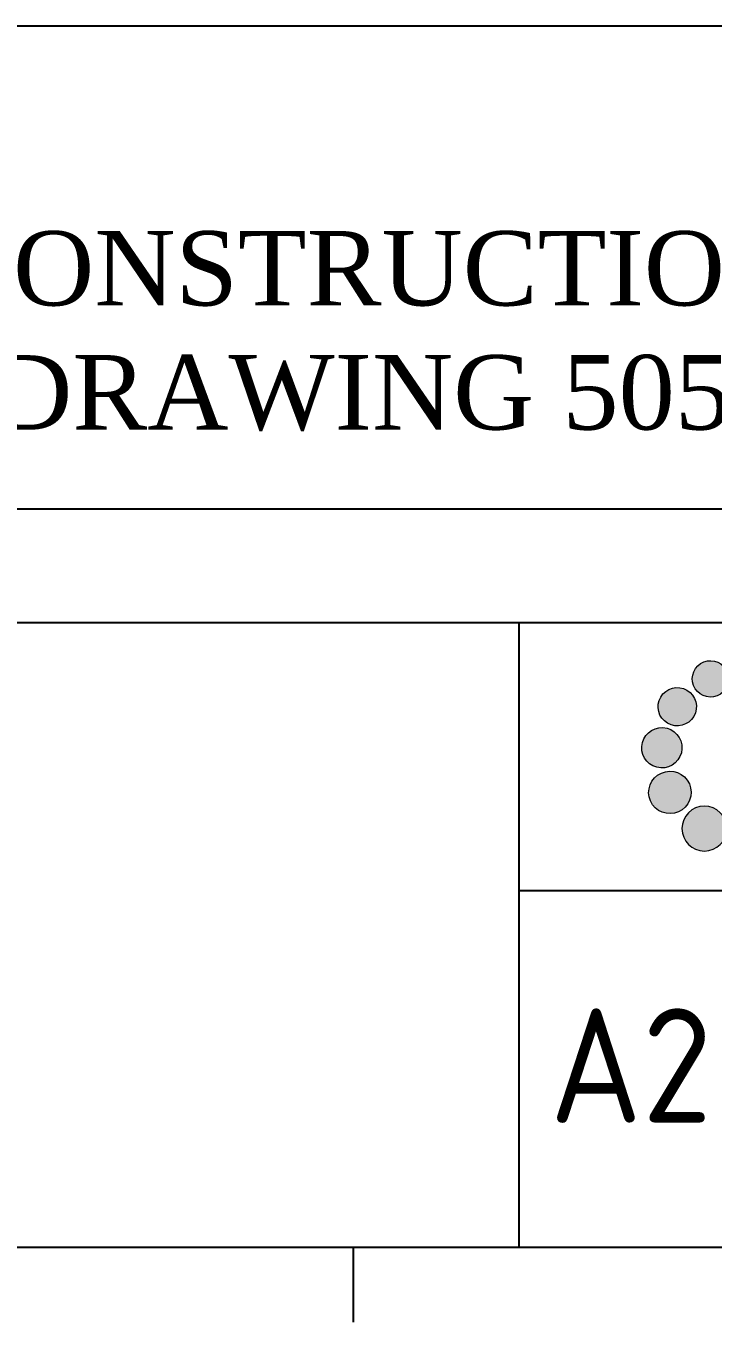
# Paper-space layout 'A2 - Rail Crossing Detail' of a CAD drawing. Header units: metres, sheet in millimetres. Extents: x -21 to 565, y 0 to 412.
# Drawn here: x 457.2 to 503.4, y 0 to 87.1 of the extents above; entities that cross this region are included whole.
import ezdxf
from ezdxf.enums import TextEntityAlignment as Align

# ---------------------------------------------------------------- set-up
doc = ezdxf.new("R2010")
doc.units = ezdxf.units.M
doc.layers.get('0').update_dxf_attribs({"color": 6})
doc.layers.add('Notes', color=7, linetype='Continuous')
doc.layers.add('SupportsUG_SP_EXT', color=7, linetype='Continuous')
doc.styles.add('iecISOCP', font='isocp.shx')
doc.styles.add('iecNAME', font='times.ttf')
doc.styles.get("Standard").update_dxf_attribs({"font": 'arial.ttf'})

# ---------------------------------------------------------------- blocks, each defined once
blk = doc.blocks.new('EE_LOGO')
h = blk.add_hatch(color=7)
edge = h.paths.add_edge_path()
edge.add_spline(control_points=[(-21.117, 5.874), (-21.481, 6.442), (-22.24, 6.607), (-22.806, 6.242), (-23.374, 5.876), (-23.536, 5.12), (-23.174, 4.55), (-22.805, 3.983), (-22.05, 3.82), (-21.483, 4.186), (-20.915, 4.55), (-20.748, 5.308), (-21.117, 5.874)], knot_values=[0, 0, 0, 0, 1, 1, 1, 2, 2, 2, 3, 3, 3, 4, 4, 4, 4], degree=3, periodic=0)
h = blk.add_hatch(color=7)
edge = h.paths.add_edge_path()
edge.add_spline(control_points=[(-23.731, 4.455), (-24.343, 4.811), (-25.134, 4.605), (-25.491, 3.991), (-25.848, 3.376), (-25.641, 2.589), (-25.028, 2.232), (-24.414, 1.872), (-23.625, 2.081), (-23.267, 2.695), (-22.908, 3.308), (-23.116, 4.097), (-23.731, 4.455)], knot_values=[0, 0, 0, 0, 1, 1, 1, 2, 2, 2, 3, 3, 3, 4, 4, 4, 4], degree=3, periodic=0)
h = blk.add_hatch(color=7)
edge = h.paths.add_edge_path()
edge.add_spline(control_points=[(-25.337, 1.937), (-26.085, 1.98), (-26.723, 1.408), (-26.766, 0.662), (-26.811, -0.085), (-26.237, -0.724), (-25.489, -0.767), (-24.742, -0.811), (-24.104, -0.24), (-24.06, 0.508), (-24.019, 1.254), (-24.59, 1.895), (-25.337, 1.937)], knot_values=[0, 0, 0, 0, 1, 1, 1, 2, 2, 2, 3, 3, 3, 4, 4, 4, 4], degree=3, periodic=0)
h = blk.add_hatch(color=7)
edge = h.paths.add_edge_path()
edge.add_spline(control_points=[(-25.445, -1.112), (-26.167, -1.429), (-26.496, -2.272), (-26.178, -2.991), (-25.861, -3.711), (-25.019, -4.04), (-24.298, -3.721), (-23.578, -3.405), (-23.251, -2.563), (-23.566, -1.843), (-23.884, -1.121), (-24.725, -0.793), (-25.445, -1.112)], knot_values=[0, 0, 0, 0, 1, 1, 1, 2, 2, 2, 3, 3, 3, 4, 4, 4, 4], degree=3, periodic=0)
h = blk.add_hatch(color=7)
edge = h.paths.add_edge_path()
edge.add_spline(control_points=[(-24.065, -4.844), (-24.065, -4.01), (-23.389, -3.334), (-22.555, -3.334), (-21.72, -3.334), (-21.044, -4.01), (-21.044, -4.844), (-21.044, -5.678), (-21.721, -6.354), (-22.555, -6.354), (-23.389, -6.354), (-24.065, -5.678), (-24.065, -4.844)], knot_values=[0, 0, 0, 0, 1, 1, 1, 2, 2, 2, 3, 3, 3, 4, 4, 4, 4], degree=3, periodic=0)
at = {"color": 7, "lineweight": 0}
for points in [[(-21.117, 5.874), (-21.481, 6.442), (-22.24, 6.607), (-22.806, 6.242), (-23.374, 5.876), (-23.536, 5.12), (-23.174, 4.55), (-22.805, 3.983), (-22.05, 3.82), (-21.483, 4.186), (-20.915, 4.55), (-20.748, 5.308), (-21.117, 5.874)], [(-23.731, 4.455), (-24.343, 4.811), (-25.134, 4.605), (-25.491, 3.991), (-25.848, 3.376), (-25.641, 2.589), (-25.028, 2.232), (-24.414, 1.872), (-23.625, 2.081), (-23.267, 2.695), (-22.908, 3.308), (-23.116, 4.097), (-23.731, 4.455)], [(-25.337, 1.937), (-26.085, 1.98), (-26.723, 1.408), (-26.766, 0.662), (-26.811, -0.085), (-26.237, -0.724), (-25.489, -0.767), (-24.742, -0.811), (-24.104, -0.24), (-24.06, 0.508), (-24.019, 1.254), (-24.59, 1.895), (-25.337, 1.937)], [(-25.445, -1.112), (-26.167, -1.429), (-26.496, -2.272), (-26.178, -2.991), (-25.861, -3.711), (-25.019, -4.04), (-24.298, -3.721), (-23.578, -3.405), (-23.251, -2.563), (-23.566, -1.843), (-23.884, -1.121), (-24.725, -0.793), (-25.445, -1.112)], [(-24.065, -4.844), (-24.065, -4.01), (-23.389, -3.334), (-22.555, -3.334), (-21.72, -3.334), (-21.044, -4.01), (-21.044, -4.844), (-21.044, -5.678), (-21.721, -6.354), (-22.555, -6.354), (-23.389, -6.354), (-24.065, -5.678), (-24.065, -4.844)]]:
    blk.add_open_spline(points, degree=3, knots=[0, 0, 0, 0, 1, 1, 1, 2, 2, 2, 3, 3, 3, 4, 4, 4, 4], dxfattribs=at)
blk = doc.blocks.new('A2_FRAME_TITLE')
at = {"layer": 'Notes', "color": 3, "linetype": 'Continuous'}
blk.add_line((187.338, 47), (581.394, 47), dxfattribs=at)
at = {"layer": 'Notes', "color": 3}
for p, q in [((511.394, 5), (511.394, 47)), ((511.394, 29), (581.394, 29)), ((581.394, 5), (142.225, 5))]:
    blk.add_line(p, q, dxfattribs=at)
at = {"layer": 'Notes', "color": 7}
blk.add_line((500.25, 5), (500.25, 0), dxfattribs=at)
blk.add_blockref('EE_LOGO', (546.394, 38))
blk.add_attdef('DRAFT_NUM', (24.443, 23.491), '', height=2.8, rotation=90)
at = {"layer": 'Notes', "color": 1, "style": 'iecISOCP'}
blk.add_text('A2', height=7.68, dxfattribs=at).set_placement((518.905, 17.237), align=Align.MIDDLE_CENTER)
at = {"layer": 'Notes', "color": 7, "style": 'iecISOCP', "flags": 8}
blk.add_attdef('VERSION_NO', text='', height=2.5, rotation=90, dxfattribs=at).set_placement((154.946, 42.839), align=Align.MIDDLE_CENTER)
at = {"layer": 'Notes', "color": 7, "style": 'iecISOCP'}
for tag, p in [('CAP_NO', (274.435, 43.022)), ('IE_NUM', (274.435, 37.376)), ('GEN_WO', (217.741, 31.201)), ('HV_SWITCH', (274.435, 31.201)), ('OH_WO', (217.741, 25.104)), ('UBD_REF', (274.435, 25.104)), ('UG_WO', (217.741, 19.495)), ('GIS_MAP_No', (274.435, 19.495)), ('SUB_WO', (217.741, 13.642)), ('HV_OP_DIAG', (274.435, 13.642)), ('LGA', (274.435, 7.057))]:
    blk.add_attdef(tag, p, '', height=2.5, dxfattribs=at)
at = {"layer": 'Notes', "color": 2, "style": 'iecISOCP'}
for tag, p in [('T1', (441.714, 33.552)), ('T2', (441.714, 28.433)), ('T3', (441.714, 23.006)), ('T4', (441.401, 17.777)), ('T5', (441.401, 12.35)), ('T6', (441.401, 7.088))]:
    blk.add_attdef(tag, text='', height=3.5, dxfattribs=at).set_placement(p, align=Align.CENTER)
at = {"layer": 'Notes', "color": 7, "style": 'iecISOCP'}
for tag, p in [('scale', (324.783, 31.976)), ('DRAWN', (324.783, 24.312)), ('DATE', (324.783, 16.262)), ('DESIGN', (362.644, 8.287)), ('CHD', (324.783, 7.754))]:
    blk.add_attdef(tag, text='', height=2.5, dxfattribs=at).set_placement(p, align=Align.CENTER)
at = {"layer": 'Notes', "color": 4, "style": 'iecISOCP'}
blk.add_attdef('NUM', text='', height=7, dxfattribs=at).set_placement((549.936, 16.477), align=Align.CENTER)
at = {"layer": 'Notes', "color": 1, "style": 'iecISOCP'}
blk.add_attdef('REV', text='', height=5, dxfattribs=at).set_placement((576.559, 16.477), align=Align.CENTER)
at = {"layer": 'Notes', "color": 7, "style": 'iecISOCP'}
for tag, p in [('NS', (548.071, 7.5)), ('SHTS', (562.677, 7.5))]:
    blk.add_attdef(tag, text='', height=2.5, dxfattribs=at).set_placement(p, align=Align.MIDDLE)
at = {"layer": 'Notes', "style": 'iecISOCP'}
blk.add_attdef('ExportID', (4.992, 1.619), '', height=2.5, dxfattribs=at)
at = {"layer": 'Notes', "style": 'iecISOCP', "flags": 1}
for tag, p in [('ExportUserName', (104.823, -7.688)), ('ExportAreaOfInterest', (260.419, -7.823)), ('ProjectType', (6.304, -8.264)), ('ProjectNumber', (23.011, -7.976)), ('DrawingNumber', (42.024, -7.976)), ('ProjectDescription', (60.748, -8.264)), ('ExportDate', (86.989, -8.341)), ('DesignerCompanyName', (128.156, -8.264)), ('GIS_SUCCESS', (157.539, -7.976)), ('CAD_SUCCESS', (175.975, -7.976)), ('Comments', (223.32, -8.341)), ('ExportCategories', (243.096, -8.341))]:
    blk.add_attdef(tag, p, '', height=1, dxfattribs=at)
at = {"layer": 'Notes', "color": 7, "style": 'iecISOCP', "flags": 1}
blk.add_attdef('DEPOTCODE', (200.334, -8.341), '', height=1, dxfattribs=at)

psp = doc.layouts.new('A2 - Rail Crossing Detail')

# ---------------------------------------------------------------- linework, layer by layer
at = {"layer": 'Notes', "linetype": 'Continuous'}
psp.add_lwpolyline([(410.5585, 87.0811), (553.5015, 87.0811), (553.5015, 54.6049), (410.5585, 54.6049)], close=True, dxfattribs=at)

# ---------------------------------------------------------------- block references
at = {"layer": 'SupportsUG_SP_EXT'}
psp.add_blockref('A2_FRAME_TITLE', (-21.005, 0), dxfattribs=at)

# ---------------------------------------------------------------- texts
at = {"layer": 'Notes', "linetype": 'Continuous', "insert": (417.5684, 81.6361), "char_height": 5, "width": 204.322288, "attachment_point": 1, "style": 'iecNAME'}
psp.add_mtext('NOTE:\\PPROJECT CONSTRUCTION DRAWING\\PREFER TO DRAWING 505543 SHEET 1.', dxfattribs=at)

doc.saveas('drawing.dxf')
